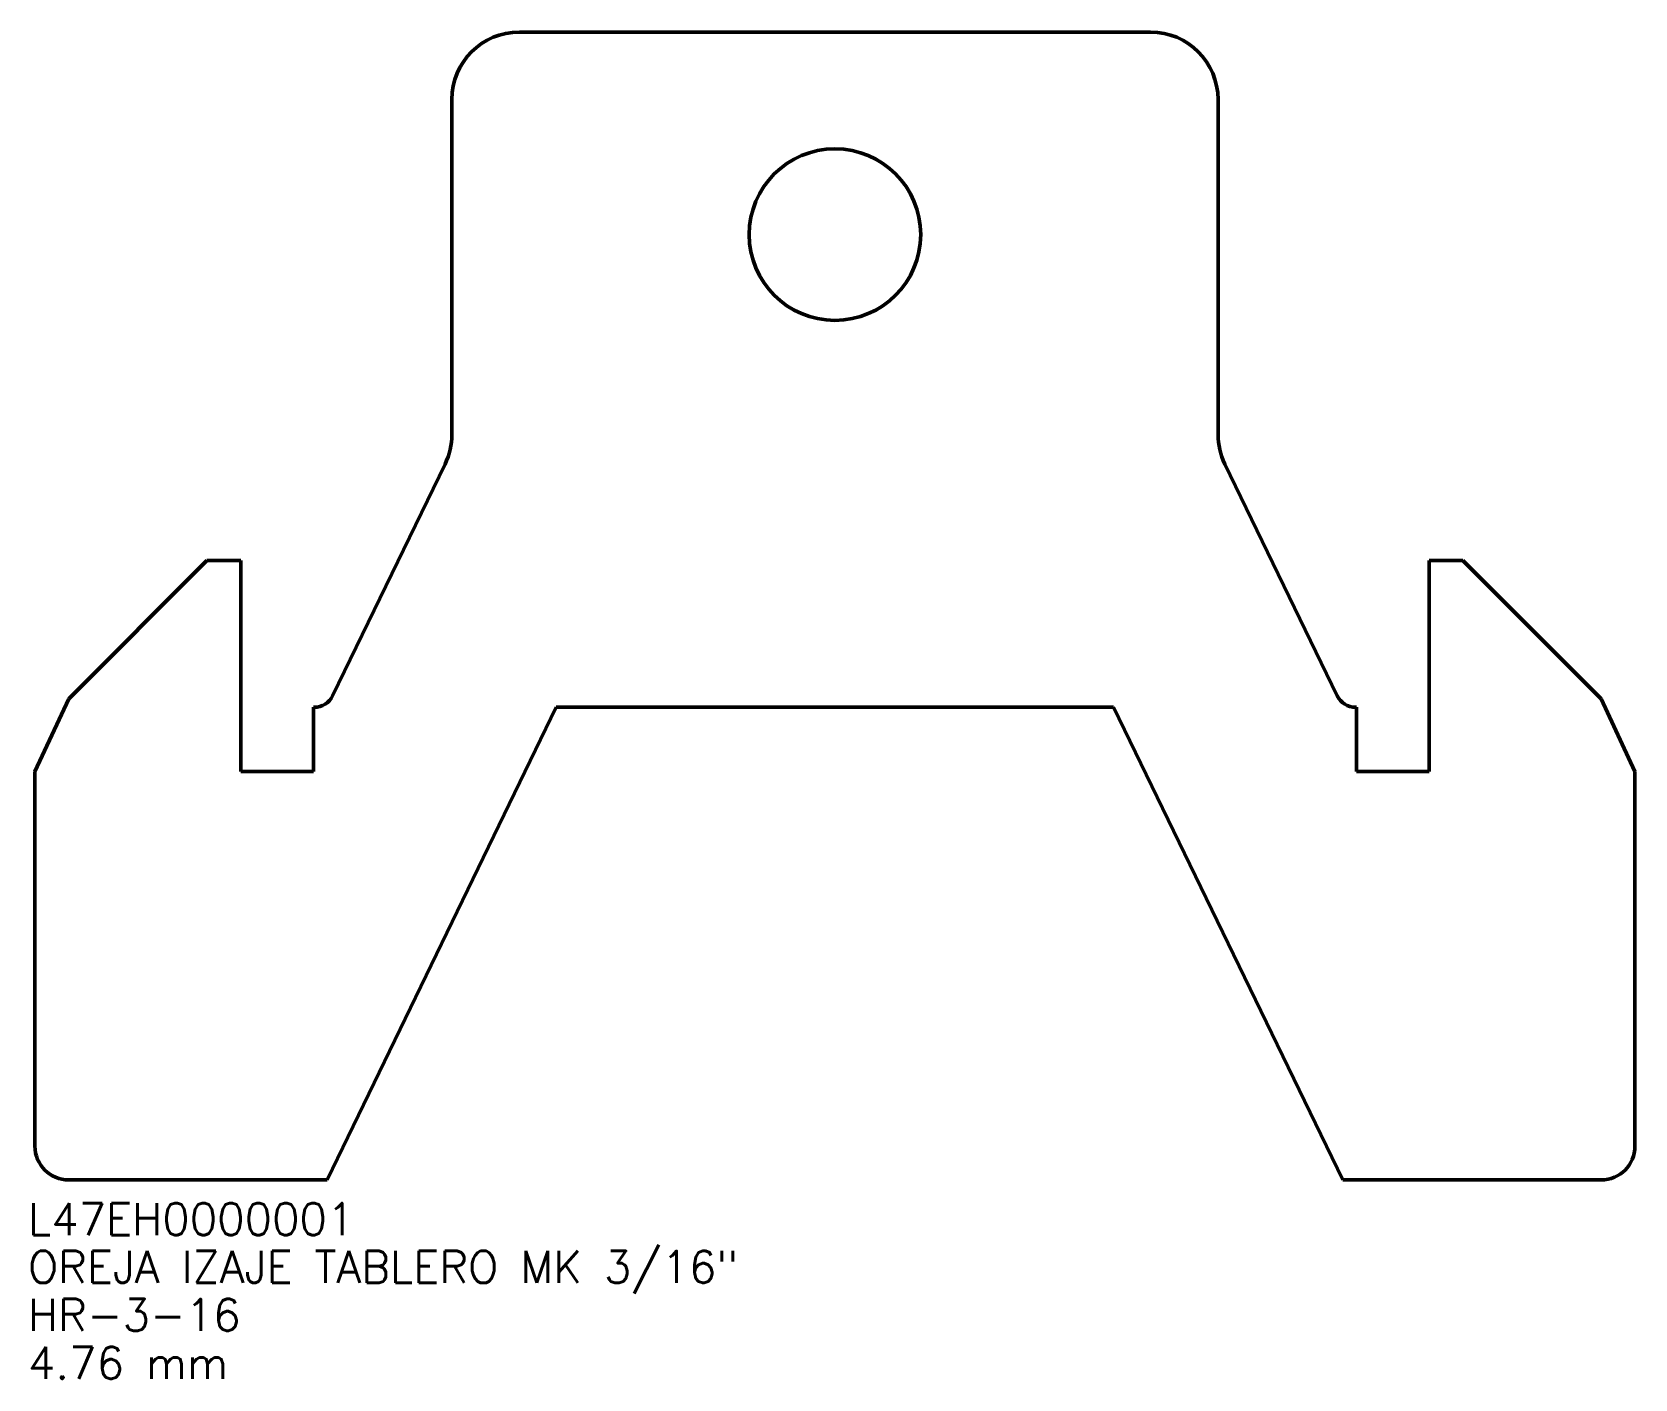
# Model space of a CAD drawing. Header units: millimetres. Extents: x 1 to 238, y -28 to 171.
import ezdxf

# ---------------------------------------------------------------- set-up
doc = ezdxf.new("R2010")
doc.units = ezdxf.units.MM
doc.layers.add('IV_INTERIOR_PROFILES', color=7, linetype='Continuous', lineweight=50)
doc.layers.add('IV_OUTER_PROFILE', color=7, linetype='Continuous', lineweight=50)
doc.layers.add('IV_TEXT', color=7, linetype='Continuous')
doc.styles.add('RomanS', font='RomanS.shx')

msp = doc.modelspace()

# ---------------------------------------------------------------- linework, layer by layer
at = {"layer": 'IV_INTERIOR_PROFILES'}
msp.add_circle((119.48, 141.04), 12.7, dxfattribs=at)
at = {"layer": 'IV_OUTER_PROFILE'}
for p, q in [((72.76, 171.04), (166.2, 171.04)), ((62.76, 111.43), (62.76, 161.04)), ((176.2, 111.43), (176.2, 161.04)), ((45.1, 72.73), (61.76, 107.06)), ((193.86, 72.73), (177.21, 107.06)), ((6.04, 72.28), (26.51, 92.76)), ((31.51, 92.76), (26.51, 92.76)), ((31.51, 92.76), (31.51, 61.51)), ((212.45, 92.76), (207.45, 92.76)), ((207.45, 92.76), (207.45, 61.51)), ((212.45, 92.76), (232.93, 72.28)), ((1.04, 61.51), (6.04, 72.28)), ((237.93, 61.51), (232.93, 72.28)), ((42.4, 71.04), (42.28, 71.04)), ((42.28, 71.04), (42.28, 61.51)), ((78.23, 71.04), (44.28, 1.04)), ((78.23, 71.04), (160.73, 71.04)), ((160.73, 71.04), (194.68, 1.04)), ((196.56, 71.04), (196.68, 71.04)), ((196.68, 61.51), (196.68, 71.04)), ((1.04, 61.51), (1.04, 6.04)), ((42.28, 61.51), (31.51, 61.51)), ((207.45, 61.51), (196.68, 61.51)), ((237.93, 61.51), (237.93, 6.04)), ((44.28, 1.04), (6.04, 1.04)), ((232.93, 1.04), (194.68, 1.04))]:
    msp.add_line(p, q, dxfattribs=at)
for centre, radius, start, end in [((72.76, 161.04), 10, 90, 180), ((166.2, 161.04), 10, 0, 90), ((52.76, 111.43), 10, 334.1266, 0), ((186.2, 111.43), 10, 180, 205.8734), ((42.4, 74.04), 3, 270, 334.1266), ((196.56, 74.04), 3, 205.8734, 270), ((6.04, 6.04), 5, 180, 270), ((232.93, 6.04), 5, 270, 0)]:
    msp.add_arc(centre, radius, start, end, dxfattribs=at)

# ---------------------------------------------------------------- texts
at = {"layer": 'IV_TEXT', "style": 'RomanS'}
for s, height, p in [('L47EH0000001', 4.7378, (0, -7.11)), ('OREJA IZAJE TABLERO MK 3/16"', 4.7378, (0, -14.21)), ('HR-3-16', 4.738, (0, -21.32)), ('4.76 mm', 4.738, (0, -28.43))]:
    msp.add_text(s, height=height, dxfattribs=at).set_placement(p)

doc.saveas('drawing.dxf')
